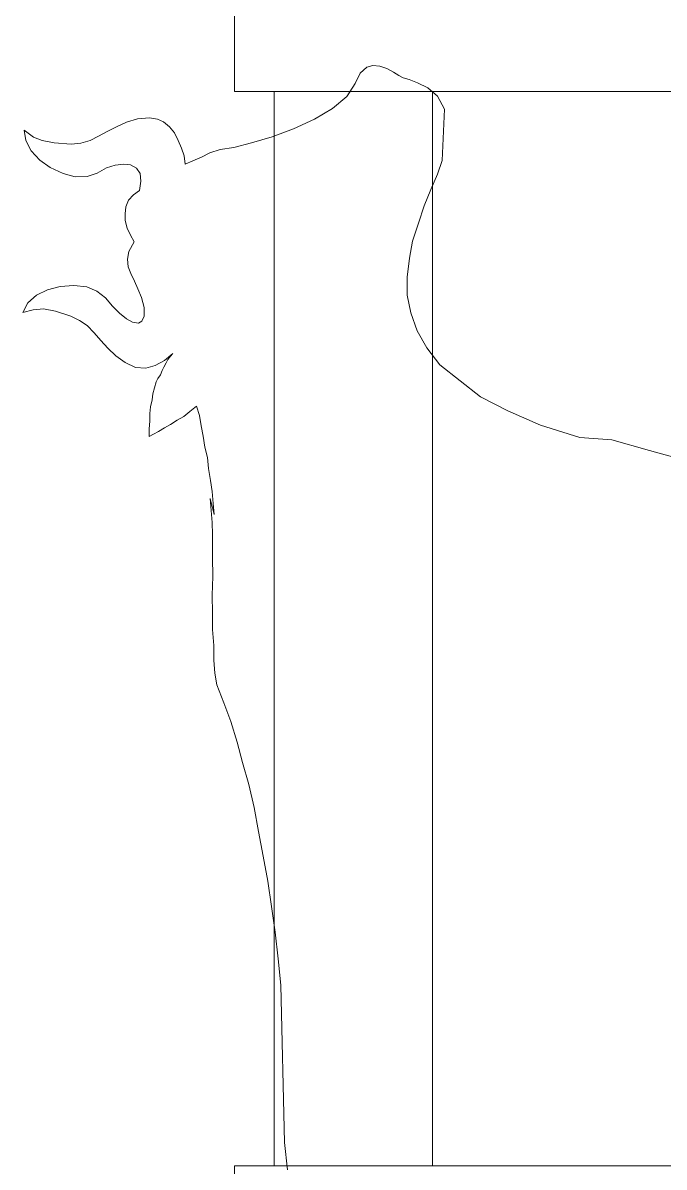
# Model space of a CAD drawing. Header units: millimetres. Extents: x 73 to 57768, y -40361 to 10065.
# Drawn here: x 2662.4 to 2743.3, y 8216.2 to 8360.5 of the extents above; entities that cross this region are included whole.
import ezdxf

# ---------------------------------------------------------------- set-up
doc = ezdxf.new("R2010")
doc.units = ezdxf.units.MM
doc.layers.add('pogled', color=7, linetype='Continuous', lineweight=5, true_color=0x8db1c3)

msp = doc.modelspace()

# ---------------------------------------------------------------- linework, layer by layer
at = {"layer": 'pogled'}
for p, q in [((2704.345, 8352.804), (2704.976, 8354.106)), ((2704.345, 8352.804), (2704.976, 8354.106)), ((2704.345, 8352.804), (2704.976, 8354.106)), ((2704.345, 8352.804), (2704.976, 8354.106)), ((2704.976, 8354.106), (2705.83, 8354.871)), ((2704.976, 8354.106), (2705.83, 8354.871)), ((2704.976, 8354.106), (2705.83, 8354.871)), ((2704.976, 8354.106), (2705.83, 8354.871)), ((2705.83, 8354.871), (2706.582, 8355.095)), ((2705.83, 8354.871), (2706.582, 8355.095)), ((2705.83, 8354.871), (2706.582, 8355.095)), ((2705.83, 8354.871), (2706.582, 8355.095)), ((2706.582, 8355.095), (2707.446, 8354.998)), ((2706.582, 8355.095), (2707.446, 8354.998)), ((2706.582, 8355.095), (2707.446, 8354.998)), ((2706.582, 8355.095), (2707.446, 8354.998)), ((2707.446, 8354.998), (2708.313, 8354.685)), ((2707.446, 8354.998), (2708.313, 8354.685)), ((2707.446, 8354.998), (2708.313, 8354.685)), ((2707.446, 8354.998), (2708.313, 8354.685)), ((2708.313, 8354.685), (2709.18, 8354.264)), ((2708.313, 8354.685), (2709.18, 8354.264)), ((2708.313, 8354.685), (2709.18, 8354.264)), ((2708.313, 8354.685), (2709.18, 8354.264)), ((2709.18, 8354.264), (2709.833, 8353.84)), ((2709.18, 8354.264), (2709.833, 8353.84)), ((2709.18, 8354.264), (2709.833, 8353.84)), ((2709.18, 8354.264), (2709.833, 8353.84)), ((2703.285, 8351.173), (2704.345, 8352.804)), ((2703.285, 8351.173), (2704.345, 8352.804)), ((2703.285, 8351.173), (2704.345, 8352.804)), ((2709.833, 8353.84), (2710.376, 8353.523)), ((2709.833, 8353.84), (2710.376, 8353.523)), ((2709.833, 8353.84), (2710.376, 8353.523)), ((2709.833, 8353.84), (2710.376, 8353.523)), ((2710.376, 8353.523), (2711.133, 8353.316)), ((2710.376, 8353.523), (2711.133, 8353.316)), ((2710.376, 8353.523), (2711.133, 8353.316)), ((2710.376, 8353.523), (2711.133, 8353.316)), ((2711.133, 8353.316), (2712.216, 8352.898)), ((2711.133, 8353.316), (2712.216, 8352.898)), ((2711.133, 8353.316), (2712.216, 8352.898)), ((2711.133, 8353.316), (2712.216, 8352.898)), ((2712.216, 8352.898), (2713.518, 8352.266)), ((2712.216, 8352.898), (2713.518, 8352.266)), ((2712.216, 8352.898), (2713.518, 8352.266)), ((2712.216, 8352.898), (2713.518, 8352.266)), ((2701.47, 8349.642), (2703.285, 8351.173)), ((2701.47, 8349.642), (2703.285, 8351.173)), ((2701.47, 8349.642), (2703.285, 8351.173)), ((2701.47, 8349.642), (2703.285, 8351.173)), ((2703.285, 8351.173), (2703.707, 8351.822)), ((2713.518, 8352.266), (2714.717, 8351.202)), ((2713.518, 8352.266), (2714.717, 8351.202)), ((2713.518, 8352.266), (2714.717, 8351.202)), ((2713.518, 8352.266), (2714.717, 8351.202)), ((2714.717, 8351.202), (2715.599, 8349.595)), ((2714.717, 8351.202), (2715.599, 8349.595)), ((2714.717, 8351.202), (2715.599, 8349.595)), ((2714.717, 8351.202), (2715.599, 8349.595)), ((2675.499, 8347.929), (2676.895, 8348.377)), ((2675.499, 8347.929), (2676.895, 8348.377)), ((2675.499, 8347.929), (2676.895, 8348.377)), ((2675.499, 8347.929), (2676.895, 8348.377)), ((2676.895, 8348.377), (2678.404, 8348.503)), ((2676.895, 8348.377), (2678.404, 8348.503)), ((2676.895, 8348.377), (2678.404, 8348.503)), ((2676.895, 8348.377), (2678.404, 8348.503)), ((2678.404, 8348.503), (2679.377, 8348.299)), ((2678.404, 8348.503), (2679.377, 8348.299)), ((2678.404, 8348.503), (2679.377, 8348.299)), ((2678.404, 8348.503), (2679.377, 8348.299)), ((2679.377, 8348.299), (2680.136, 8347.985)), ((2679.377, 8348.299), (2680.136, 8347.985)), ((2679.377, 8348.299), (2680.136, 8347.985)), ((2679.377, 8348.299), (2680.136, 8347.985)), ((2696.54, 8347.102), (2699.221, 8348.321)), ((2696.54, 8347.102), (2699.221, 8348.321)), ((2696.54, 8347.102), (2699.221, 8348.321)), ((2696.54, 8347.102), (2699.221, 8348.321)), ((2699.221, 8348.321), (2701.47, 8349.642)), ((2699.221, 8348.321), (2701.47, 8349.642)), ((2699.221, 8348.321), (2701.47, 8349.642)), ((2699.221, 8348.321), (2701.47, 8349.642)), ((2715.299, 8343.12), (2715.599, 8349.595)), ((2715.299, 8343.12), (2715.599, 8349.595)), ((2715.299, 8343.12), (2715.599, 8349.595)), ((2715.299, 8343.12), (2715.599, 8349.595)), ((2662.8, 8345.62), (2662.569, 8346.912)), ((2662.569, 8346.912), (2663.765, 8346.063)), ((2662.569, 8346.912), (2663.765, 8346.063)), ((2662.8, 8345.62), (2662.569, 8346.912)), ((2662.8, 8345.62), (2662.569, 8346.912)), ((2662.569, 8346.912), (2663.765, 8346.063)), ((2662.569, 8346.912), (2663.765, 8346.063)), ((2662.8, 8345.62), (2662.569, 8346.912)), ((2671.961, 8346.161), (2673.139, 8346.823)), ((2671.961, 8346.161), (2673.139, 8346.823)), ((2671.961, 8346.161), (2673.139, 8346.823)), ((2671.961, 8346.161), (2673.139, 8346.823)), ((2673.139, 8346.823), (2674.319, 8347.376)), ((2673.139, 8346.823), (2674.319, 8347.376)), ((2673.139, 8346.823), (2674.319, 8347.376)), ((2673.139, 8346.823), (2674.319, 8347.376)), ((2674.319, 8347.376), (2675.499, 8347.929)), ((2674.319, 8347.376), (2675.499, 8347.929)), ((2674.319, 8347.376), (2675.499, 8347.929)), ((2674.319, 8347.376), (2675.499, 8347.929)), ((2680.136, 8347.985), (2680.898, 8347.347)), ((2680.136, 8347.985), (2680.898, 8347.347)), ((2680.136, 8347.985), (2680.898, 8347.347)), ((2680.136, 8347.985), (2680.898, 8347.347)), ((2680.898, 8347.347), (2681.554, 8346.6)), ((2680.898, 8347.347), (2681.554, 8346.6)), ((2680.898, 8347.347), (2681.554, 8346.6)), ((2680.898, 8347.347), (2681.554, 8346.6)), ((2693.855, 8346.099), (2696.54, 8347.102)), ((2693.855, 8346.099), (2696.54, 8347.102)), ((2693.855, 8346.099), (2696.54, 8347.102)), ((2693.855, 8346.099), (2696.54, 8347.102)), ((2663.462, 8344.334), (2662.8, 8345.62)), ((2663.462, 8344.334), (2662.8, 8345.62)), ((2663.462, 8344.334), (2662.8, 8345.62)), ((2663.462, 8344.334), (2662.8, 8345.62)), ((2663.765, 8346.063), (2664.849, 8345.645)), ((2663.765, 8346.063), (2664.849, 8345.645)), ((2663.765, 8346.063), (2664.849, 8345.645)), ((2663.765, 8346.063), (2664.849, 8345.645)), ((2664.849, 8345.645), (2666.362, 8345.339)), ((2664.849, 8345.645), (2666.362, 8345.339)), ((2664.849, 8345.645), (2666.362, 8345.339)), ((2664.849, 8345.645), (2666.362, 8345.339)), ((2666.362, 8345.339), (2668.522, 8345.15)), ((2666.362, 8345.339), (2668.522, 8345.15)), ((2666.362, 8345.339), (2668.522, 8345.15)), ((2666.362, 8345.339), (2668.522, 8345.15)), ((2669.707, 8345.272), (2670.889, 8345.609)), ((2669.707, 8345.272), (2670.889, 8345.609)), ((2669.707, 8345.272), (2670.889, 8345.609)), ((2669.707, 8345.272), (2670.889, 8345.609)), ((2670.889, 8345.609), (2671.961, 8346.161)), ((2670.889, 8345.609), (2671.961, 8346.161)), ((2670.889, 8345.609), (2671.961, 8346.161)), ((2670.889, 8345.609), (2671.961, 8346.161)), ((2681.554, 8346.6), (2681.997, 8345.634)), ((2681.554, 8346.6), (2681.997, 8345.634)), ((2681.554, 8346.6), (2681.997, 8345.634)), ((2681.554, 8346.6), (2681.997, 8345.634)), ((2681.997, 8345.634), (2682.44, 8344.669)), ((2681.997, 8345.634), (2682.44, 8344.669)), ((2681.997, 8345.634), (2682.44, 8344.669)), ((2681.997, 8345.634), (2682.44, 8344.669)), ((2691.276, 8345.314), (2693.855, 8346.099)), ((2691.276, 8345.314), (2693.855, 8346.099)), ((2691.276, 8345.314), (2693.855, 8346.099)), ((2691.276, 8345.314), (2693.855, 8346.099)), ((2664.555, 8343.161), (2663.462, 8344.334)), ((2664.555, 8343.161), (2663.462, 8344.334)), ((2664.555, 8343.161), (2663.462, 8344.334)), ((2664.555, 8343.161), (2663.462, 8344.334)), ((2668.522, 8345.15), (2669.707, 8345.272)), ((2668.522, 8345.15), (2669.707, 8345.272)), ((2668.522, 8345.15), (2669.707, 8345.272)), ((2668.522, 8345.15), (2669.707, 8345.272)), ((2682.44, 8344.669), (2682.775, 8343.702)), ((2682.44, 8344.669), (2682.775, 8343.702)), ((2682.44, 8344.669), (2682.775, 8343.702)), ((2682.44, 8344.669), (2682.775, 8343.702)), ((2684.935, 8343.512), (2686.006, 8344.064)), ((2684.935, 8343.512), (2686.006, 8344.064)), ((2684.935, 8343.512), (2686.006, 8344.064)), ((2684.935, 8343.512), (2686.006, 8344.064)), ((2686.006, 8344.064), (2687.295, 8344.511)), ((2686.006, 8344.064), (2687.295, 8344.511)), ((2686.006, 8344.064), (2687.295, 8344.511)), ((2686.006, 8344.064), (2687.295, 8344.511)), ((2687.295, 8344.511), (2689.018, 8344.747)), ((2687.295, 8344.511), (2689.018, 8344.747)), ((2687.295, 8344.511), (2689.018, 8344.747)), ((2687.295, 8344.511), (2689.018, 8344.747)), ((2689.018, 8344.747), (2691.276, 8345.314)), ((2689.018, 8344.747), (2691.276, 8345.314)), ((2689.018, 8344.747), (2691.276, 8345.314)), ((2689.018, 8344.747), (2691.276, 8345.314)), ((2665.861, 8342.206), (2664.555, 8343.161)), ((2665.861, 8342.206), (2664.555, 8343.161)), ((2665.861, 8342.206), (2664.555, 8343.161)), ((2665.861, 8342.206), (2664.555, 8343.161)), ((2674.053, 8342.519), (2672.979, 8342.183)), ((2674.053, 8342.519), (2672.979, 8342.183)), ((2674.053, 8342.519), (2672.979, 8342.183)), ((2674.053, 8342.519), (2672.979, 8342.183)), ((2675.131, 8342.64), (2674.053, 8342.519)), ((2675.131, 8342.64), (2674.053, 8342.519)), ((2675.131, 8342.64), (2674.053, 8342.519)), ((2675.131, 8342.64), (2674.053, 8342.519)), ((2675.995, 8342.543), (2675.131, 8342.64)), ((2675.995, 8342.543), (2675.131, 8342.64)), ((2675.995, 8342.543), (2675.131, 8342.64)), ((2675.995, 8342.543), (2675.131, 8342.64)), ((2676.755, 8342.12), (2675.995, 8342.543)), ((2676.755, 8342.12), (2675.995, 8342.543)), ((2676.755, 8342.12), (2675.995, 8342.543)), ((2676.755, 8342.12), (2675.995, 8342.543)), ((2682.775, 8343.702), (2682.896, 8342.625)), ((2682.775, 8343.702), (2682.896, 8342.625)), ((2682.775, 8343.702), (2682.896, 8342.625)), ((2682.775, 8343.702), (2682.896, 8342.625)), ((2682.896, 8342.625), (2683.861, 8343.068)), ((2682.896, 8342.625), (2683.861, 8343.068)), ((2682.896, 8342.625), (2683.861, 8343.068)), ((2682.896, 8342.625), (2683.861, 8343.068)), ((2683.861, 8343.068), (2684.935, 8343.512)), ((2683.861, 8343.068), (2684.935, 8343.512)), ((2683.861, 8343.068), (2684.935, 8343.512)), ((2683.861, 8343.068), (2684.935, 8343.512)), ((2715.299, 8343.12), (2714.727, 8341.388)), ((2715.299, 8343.12), (2714.727, 8341.388)), ((2715.299, 8343.12), (2714.727, 8341.388)), ((2715.299, 8343.12), (2714.727, 8341.388)), ((2667.487, 8341.47), (2665.861, 8342.206)), ((2667.487, 8341.47), (2665.861, 8342.206)), ((2667.487, 8341.47), (2665.861, 8342.206)), ((2667.487, 8341.47), (2665.861, 8342.206)), ((2669.002, 8341.057), (2667.487, 8341.47)), ((2669.002, 8341.057), (2667.487, 8341.47)), ((2669.002, 8341.057), (2667.487, 8341.47)), ((2669.002, 8341.057), (2667.487, 8341.47)), ((2670.512, 8341.075), (2669.002, 8341.057)), ((2670.512, 8341.075), (2669.002, 8341.057)), ((2670.512, 8341.075), (2669.002, 8341.057)), ((2670.512, 8341.075), (2669.002, 8341.057)), ((2671.801, 8341.522), (2670.512, 8341.075)), ((2671.801, 8341.522), (2670.512, 8341.075)), ((2671.801, 8341.522), (2670.512, 8341.075)), ((2671.801, 8341.522), (2670.512, 8341.075)), ((2672.979, 8342.183), (2671.801, 8341.522)), ((2672.979, 8342.183), (2671.801, 8341.522)), ((2672.979, 8342.183), (2671.801, 8341.522)), ((2672.979, 8342.183), (2671.801, 8341.522)), ((2677.194, 8341.478), (2676.755, 8342.12)), ((2677.194, 8341.478), (2676.755, 8342.12)), ((2677.194, 8341.478), (2676.755, 8342.12)), ((2677.194, 8341.478), (2676.755, 8342.12)), ((2677.313, 8340.509), (2677.194, 8341.478)), ((2677.313, 8340.509), (2677.194, 8341.478)), ((2677.313, 8340.509), (2677.194, 8341.478)), ((2677.313, 8340.509), (2677.194, 8341.478)), ((2714.727, 8341.388), (2713.887, 8339.436)), ((2714.727, 8341.388), (2713.887, 8339.436)), ((2714.727, 8341.388), (2713.887, 8339.436)), ((2714.727, 8341.388), (2713.887, 8339.436)), ((2677.112, 8339.32), (2677.313, 8340.509)), ((2677.112, 8339.32), (2677.313, 8340.509)), ((2677.112, 8339.32), (2677.313, 8340.509)), ((2677.112, 8339.32), (2677.313, 8340.509)), ((2675.411, 8337.251), (2675.724, 8338.117)), ((2675.411, 8337.251), (2675.724, 8338.117)), ((2675.411, 8337.251), (2675.724, 8338.117)), ((2675.411, 8337.251), (2675.724, 8338.117)), ((2675.724, 8338.117), (2676.363, 8338.772)), ((2675.724, 8338.117), (2676.363, 8338.772)), ((2675.724, 8338.117), (2676.363, 8338.772)), ((2675.724, 8338.117), (2676.363, 8338.772)), ((2676.363, 8338.772), (2677.112, 8339.32)), ((2676.363, 8338.772), (2677.112, 8339.32)), ((2676.363, 8338.772), (2677.112, 8339.32)), ((2676.363, 8338.772), (2677.112, 8339.32)), ((2713.887, 8339.436), (2713.049, 8337.377)), ((2713.887, 8339.436), (2713.049, 8337.377)), ((2713.887, 8339.436), (2713.049, 8337.377)), ((2713.887, 8339.436), (2713.049, 8337.377)), ((2675.313, 8336.387), (2675.411, 8337.251)), ((2675.313, 8336.387), (2675.411, 8337.251)), ((2675.313, 8336.387), (2675.411, 8337.251)), ((2675.313, 8336.387), (2675.411, 8337.251)), ((2713.049, 8337.377), (2712.32, 8335.212)), ((2713.049, 8337.377), (2712.32, 8335.212)), ((2713.049, 8337.377), (2712.32, 8335.212)), ((2713.049, 8337.377), (2712.32, 8335.212)), ((2675.323, 8335.524), (2675.313, 8336.387)), ((2675.323, 8335.524), (2675.313, 8336.387)), ((2675.323, 8335.524), (2675.313, 8336.387)), ((2675.323, 8335.524), (2675.313, 8336.387)), ((2675.551, 8334.556), (2675.323, 8335.524)), ((2675.551, 8334.556), (2675.323, 8335.524)), ((2675.551, 8334.556), (2675.323, 8335.524)), ((2675.551, 8334.556), (2675.323, 8335.524)), ((2675.992, 8333.699), (2675.551, 8334.556)), ((2675.992, 8333.699), (2675.551, 8334.556)), ((2675.992, 8333.699), (2675.551, 8334.556)), ((2675.992, 8333.699), (2675.551, 8334.556)), ((2712.32, 8335.212), (2711.592, 8332.938)), ((2712.32, 8335.212), (2711.592, 8332.938)), ((2712.32, 8335.212), (2711.592, 8332.938)), ((2712.32, 8335.212), (2711.592, 8332.938)), ((2675.801, 8331.647), (2676.434, 8332.841)), ((2675.801, 8331.647), (2676.434, 8332.841)), ((2675.801, 8331.647), (2676.434, 8332.841)), ((2675.801, 8331.647), (2676.434, 8332.841)), ((2676.434, 8332.841), (2675.992, 8333.699)), ((2676.434, 8332.841), (2675.992, 8333.699)), ((2676.434, 8332.841), (2675.992, 8333.699)), ((2676.434, 8332.841), (2675.992, 8333.699)), ((2711.592, 8332.938), (2711.187, 8330.776)), ((2711.592, 8332.938), (2711.187, 8330.776)), ((2711.592, 8332.938), (2711.187, 8330.776)), ((2711.592, 8332.938), (2711.187, 8330.776)), ((2675.597, 8330.674), (2675.801, 8331.647)), ((2675.597, 8330.674), (2675.801, 8331.647)), ((2675.597, 8330.674), (2675.801, 8331.647)), ((2675.597, 8330.674), (2675.801, 8331.647)), ((2675.717, 8329.705), (2675.597, 8330.674)), ((2675.717, 8329.705), (2675.597, 8330.674)), ((2675.717, 8329.705), (2675.597, 8330.674)), ((2675.717, 8329.705), (2675.597, 8330.674)), ((2676.05, 8328.846), (2675.717, 8329.705)), ((2676.05, 8328.846), (2675.717, 8329.705)), ((2676.05, 8328.846), (2675.717, 8329.705)), ((2676.05, 8328.846), (2675.717, 8329.705)), ((2711.187, 8330.776), (2710.892, 8328.4)), ((2711.187, 8330.776), (2710.892, 8328.4)), ((2711.187, 8330.776), (2710.892, 8328.4)), ((2711.187, 8330.776), (2710.892, 8328.4)), ((2676.493, 8327.881), (2676.05, 8328.846)), ((2676.493, 8327.881), (2676.05, 8328.846)), ((2676.493, 8327.881), (2676.05, 8328.846)), ((2676.493, 8327.881), (2676.05, 8328.846)), ((2710.892, 8328.4), (2710.919, 8326.135)), ((2710.892, 8328.4), (2710.919, 8326.135)), ((2710.892, 8328.4), (2710.919, 8326.135)), ((2710.892, 8328.4), (2710.919, 8326.135)), ((2664.112, 8326.115), (2665.506, 8326.779)), ((2664.112, 8326.115), (2665.506, 8326.779)), ((2664.112, 8326.115), (2665.506, 8326.779)), ((2664.112, 8326.115), (2665.506, 8326.779)), ((2665.506, 8326.779), (2667.118, 8327.23)), ((2665.506, 8326.779), (2667.118, 8327.23)), ((2665.506, 8326.779), (2667.118, 8327.23)), ((2665.506, 8326.779), (2667.118, 8327.23)), ((2667.118, 8327.23), (2668.842, 8327.358)), ((2667.118, 8327.23), (2668.842, 8327.358)), ((2667.118, 8327.23), (2668.842, 8327.358)), ((2667.118, 8327.23), (2668.842, 8327.358)), ((2668.842, 8327.358), (2670.462, 8327.162)), ((2668.842, 8327.358), (2670.462, 8327.162)), ((2668.842, 8327.358), (2670.462, 8327.162)), ((2668.842, 8327.358), (2670.462, 8327.162)), ((2670.462, 8327.162), (2671.763, 8326.638)), ((2670.462, 8327.162), (2671.763, 8326.638)), ((2670.462, 8327.162), (2671.763, 8326.638)), ((2670.462, 8327.162), (2671.763, 8326.638)), ((2671.763, 8326.638), (2672.851, 8325.788)), ((2671.763, 8326.638), (2672.851, 8325.788)), ((2671.763, 8326.638), (2672.851, 8325.788)), ((2671.763, 8326.638), (2672.851, 8325.788)), ((2676.936, 8326.915), (2676.493, 8327.881)), ((2676.936, 8326.915), (2676.493, 8327.881)), ((2676.936, 8326.915), (2676.493, 8327.881)), ((2676.936, 8326.915), (2676.493, 8327.881)), ((2677.381, 8325.842), (2676.936, 8326.915)), ((2677.381, 8325.842), (2676.936, 8326.915)), ((2677.381, 8325.842), (2676.936, 8326.915)), ((2677.381, 8325.842), (2676.936, 8326.915)), ((2662.412, 8323.938), (2663.045, 8325.132)), ((2662.412, 8323.938), (2663.045, 8325.132)), ((2662.412, 8323.938), (2663.045, 8325.132)), ((2662.412, 8323.938), (2663.045, 8325.132)), ((2663.045, 8325.132), (2664.112, 8326.115)), ((2663.045, 8325.132), (2664.112, 8326.115)), ((2663.045, 8325.132), (2664.112, 8326.115)), ((2663.045, 8325.132), (2664.112, 8326.115)), ((2672.851, 8325.788), (2673.727, 8324.72)), ((2672.851, 8325.788), (2673.727, 8324.72)), ((2672.851, 8325.788), (2673.727, 8324.72)), ((2672.851, 8325.788), (2673.727, 8324.72)), ((2677.719, 8324.552), (2677.381, 8325.842)), ((2677.719, 8324.552), (2677.381, 8325.842)), ((2677.719, 8324.552), (2677.381, 8325.842)), ((2677.719, 8324.552), (2677.381, 8325.842)), ((2710.919, 8326.135), (2711.377, 8323.876)), ((2710.919, 8326.135), (2711.377, 8323.876)), ((2710.919, 8326.135), (2711.377, 8323.876)), ((2710.919, 8326.135), (2711.377, 8323.876)), ((2663.702, 8324.277), (2662.412, 8323.938)), ((2663.702, 8324.277), (2662.412, 8323.938)), ((2663.702, 8324.277), (2662.412, 8323.938)), ((2663.702, 8324.277), (2662.412, 8323.938)), ((2664.995, 8324.4), (2663.702, 8324.277)), ((2664.995, 8324.4), (2663.702, 8324.277)), ((2664.995, 8324.4), (2663.702, 8324.277)), ((2664.995, 8324.4), (2663.702, 8324.277)), ((2666.508, 8324.095), (2664.995, 8324.4)), ((2666.508, 8324.095), (2664.995, 8324.4)), ((2666.508, 8324.095), (2664.995, 8324.4)), ((2666.508, 8324.095), (2664.995, 8324.4)), ((2668.457, 8323.471), (2666.508, 8324.095)), ((2668.457, 8323.471), (2666.508, 8324.095)), ((2668.457, 8323.471), (2666.508, 8324.095)), ((2668.457, 8323.471), (2666.508, 8324.095)), ((2673.727, 8324.72), (2674.6, 8323.868)), ((2673.727, 8324.72), (2674.6, 8323.868)), ((2673.727, 8324.72), (2674.6, 8323.868)), ((2673.727, 8324.72), (2674.6, 8323.868)), ((2674.6, 8323.868), (2675.472, 8323.123)), ((2674.6, 8323.868), (2675.472, 8323.123)), ((2674.6, 8323.868), (2675.472, 8323.123)), ((2674.6, 8323.868), (2675.472, 8323.123)), ((2677.732, 8323.474), (2677.719, 8324.552)), ((2677.732, 8323.474), (2677.719, 8324.552)), ((2677.732, 8323.474), (2677.719, 8324.552)), ((2677.732, 8323.474), (2677.719, 8324.552)), ((2711.377, 8323.876), (2712.159, 8321.62)), ((2711.377, 8323.876), (2712.159, 8321.62)), ((2711.377, 8323.876), (2712.159, 8321.62)), ((2711.377, 8323.876), (2712.159, 8321.62)), ((2669.542, 8322.944), (2668.457, 8323.471)), ((2669.542, 8322.944), (2668.457, 8323.471)), ((2669.542, 8322.944), (2668.457, 8323.471)), ((2669.542, 8322.944), (2668.457, 8323.471)), ((2670.52, 8322.309), (2669.542, 8322.944)), ((2670.52, 8322.309), (2669.542, 8322.944)), ((2670.52, 8322.309), (2669.542, 8322.944)), ((2670.52, 8322.309), (2669.542, 8322.944)), ((2671.395, 8321.349), (2670.52, 8322.309)), ((2671.395, 8321.349), (2670.52, 8322.309)), ((2671.395, 8321.349), (2670.52, 8322.309)), ((2671.395, 8321.349), (2670.52, 8322.309)), ((2675.472, 8323.123), (2676.232, 8322.701)), ((2675.472, 8323.123), (2676.232, 8322.701)), ((2675.472, 8323.123), (2676.232, 8322.701)), ((2675.472, 8323.123), (2676.232, 8322.701)), ((2676.232, 8322.701), (2676.988, 8322.602)), ((2676.232, 8322.701), (2676.988, 8322.602)), ((2676.232, 8322.701), (2676.988, 8322.602)), ((2676.232, 8322.701), (2676.988, 8322.602)), ((2676.988, 8322.602), (2677.417, 8322.823)), ((2676.988, 8322.602), (2677.417, 8322.823)), ((2676.988, 8322.602), (2677.417, 8322.823)), ((2676.988, 8322.602), (2677.417, 8322.823)), ((2677.417, 8322.823), (2677.732, 8323.474)), ((2677.417, 8322.823), (2677.732, 8323.474)), ((2677.417, 8322.823), (2677.732, 8323.474)), ((2677.417, 8322.823), (2677.732, 8323.474)), ((2672.269, 8320.389), (2671.395, 8321.349)), ((2672.269, 8320.389), (2671.395, 8321.349)), ((2672.269, 8320.389), (2671.395, 8321.349)), ((2672.269, 8320.389), (2671.395, 8321.349)), ((2712.159, 8321.62), (2713.371, 8319.478)), ((2712.159, 8321.62), (2713.371, 8319.478)), ((2712.159, 8321.62), (2713.371, 8319.478)), ((2712.159, 8321.62), (2713.371, 8319.478)), ((2673.143, 8319.428), (2672.269, 8320.389)), ((2673.143, 8319.428), (2672.269, 8320.389)), ((2673.143, 8319.428), (2672.269, 8320.389)), ((2673.143, 8319.428), (2672.269, 8320.389)), ((2674.125, 8318.47), (2673.143, 8319.428)), ((2674.125, 8318.47), (2673.143, 8319.428)), ((2674.125, 8318.47), (2673.143, 8319.428)), ((2674.125, 8318.47), (2673.143, 8319.428)), ((2713.371, 8319.478), (2715.014, 8317.341)), ((2713.371, 8319.478), (2715.014, 8317.341)), ((2713.371, 8319.478), (2715.014, 8317.341)), ((2713.371, 8319.478), (2715.014, 8317.341)), ((2675.322, 8317.621), (2674.125, 8318.47)), ((2675.322, 8317.621), (2674.125, 8318.47)), ((2675.322, 8317.621), (2674.125, 8318.47)), ((2675.322, 8317.621), (2674.125, 8318.47)), ((2681.348, 8318.772), (2680.28, 8317.896)), ((2681.348, 8318.772), (2680.28, 8317.896)), ((2681.348, 8318.772), (2680.28, 8317.896)), ((2681.348, 8318.772), (2680.28, 8317.896)), ((2680.499, 8317.575), (2680.71, 8318.009)), ((2680.499, 8317.575), (2680.71, 8318.009)), ((2680.499, 8317.575), (2680.71, 8318.009)), ((2680.499, 8317.575), (2680.71, 8318.009)), ((2680.71, 8318.009), (2681.028, 8318.444)), ((2680.71, 8318.009), (2681.028, 8318.444)), ((2680.71, 8318.009), (2681.028, 8318.444)), ((2680.71, 8318.009), (2681.028, 8318.444)), ((2681.028, 8318.444), (2681.348, 8318.772)), ((2681.028, 8318.444), (2681.348, 8318.772)), ((2681.028, 8318.444), (2681.348, 8318.772)), ((2681.028, 8318.444), (2681.348, 8318.772)), ((2676.624, 8316.989), (2675.322, 8317.621)), ((2676.624, 8316.989), (2675.322, 8317.621)), ((2676.624, 8316.989), (2675.322, 8317.621)), ((2676.624, 8316.989), (2675.322, 8317.621)), ((2677.919, 8316.897), (2676.624, 8316.989)), ((2677.919, 8316.897), (2676.624, 8316.989)), ((2677.919, 8316.897), (2676.624, 8316.989)), ((2677.919, 8316.897), (2676.624, 8316.989)), ((2679.101, 8317.235), (2677.919, 8316.897)), ((2679.101, 8317.235), (2677.919, 8316.897)), ((2679.101, 8317.235), (2677.919, 8316.897)), ((2679.101, 8317.235), (2677.919, 8316.897)), ((2680.28, 8317.896), (2679.101, 8317.235)), ((2680.28, 8317.896), (2679.101, 8317.235)), ((2680.28, 8317.896), (2679.101, 8317.235)), ((2680.28, 8317.896), (2679.101, 8317.235)), ((2679.762, 8316.056), (2679.972, 8316.598)), ((2679.762, 8316.056), (2679.972, 8316.598)), ((2679.762, 8316.056), (2679.972, 8316.598)), ((2679.762, 8316.056), (2679.972, 8316.598)), ((2679.972, 8316.598), (2680.182, 8317.032)), ((2679.972, 8316.598), (2680.182, 8317.032)), ((2679.972, 8316.598), (2680.182, 8317.032)), ((2679.972, 8316.598), (2680.182, 8317.032)), ((2680.182, 8317.032), (2680.499, 8317.575)), ((2680.182, 8317.032), (2680.499, 8317.575)), ((2680.182, 8317.032), (2680.499, 8317.575)), ((2680.182, 8317.032), (2680.499, 8317.575)), ((2720.131, 8313.303), (2715.014, 8317.341)), ((2720.131, 8313.303), (2715.014, 8317.341)), ((2720.131, 8313.303), (2715.014, 8317.341)), ((2720.131, 8313.303), (2715.014, 8317.341)), ((2679.027, 8314.43), (2679.234, 8315.187)), ((2679.027, 8314.43), (2679.234, 8315.187)), ((2679.027, 8314.43), (2679.234, 8315.187)), ((2679.027, 8314.43), (2679.234, 8315.187)), ((2679.234, 8315.187), (2679.444, 8315.621)), ((2679.234, 8315.187), (2679.444, 8315.621)), ((2679.234, 8315.187), (2679.444, 8315.621)), ((2679.234, 8315.187), (2679.444, 8315.621)), ((2679.444, 8315.621), (2679.762, 8316.056)), ((2679.444, 8315.621), (2679.762, 8316.056)), ((2679.444, 8315.621), (2679.762, 8316.056)), ((2679.444, 8315.621), (2679.762, 8316.056)), ((2678.721, 8312.916), (2678.82, 8313.672)), ((2678.721, 8312.916), (2678.82, 8313.672)), ((2678.721, 8312.916), (2678.82, 8313.672)), ((2678.721, 8312.916), (2678.82, 8313.672)), ((2678.82, 8313.672), (2679.027, 8314.43)), ((2678.82, 8313.672), (2679.027, 8314.43)), ((2678.82, 8313.672), (2679.027, 8314.43)), ((2678.82, 8313.672), (2679.027, 8314.43)), ((2678.516, 8312.051), (2678.721, 8312.916)), ((2678.516, 8312.051), (2678.721, 8312.916)), ((2678.516, 8312.051), (2678.721, 8312.916)), ((2678.516, 8312.051), (2678.721, 8312.916)), ((2720.131, 8313.303), (2723.604, 8311.511)), ((2720.131, 8313.303), (2723.604, 8311.511)), ((2720.131, 8313.303), (2723.604, 8311.511)), ((2720.131, 8313.303), (2723.604, 8311.511)), ((2678.419, 8311.187), (2678.516, 8312.051)), ((2678.419, 8311.187), (2678.516, 8312.051)), ((2678.419, 8311.187), (2678.516, 8312.051)), ((2678.419, 8311.187), (2678.516, 8312.051)), ((2678.43, 8310.216), (2678.419, 8311.187)), ((2678.43, 8310.216), (2678.419, 8311.187)), ((2678.43, 8310.216), (2678.419, 8311.187)), ((2678.43, 8310.216), (2678.419, 8311.187)), ((2682.737, 8310.807), (2681.88, 8310.366)), ((2682.737, 8310.807), (2681.88, 8310.366)), ((2682.737, 8310.807), (2681.88, 8310.366)), ((2682.737, 8310.807), (2681.88, 8310.366)), ((2683.484, 8311.463), (2682.737, 8310.807)), ((2683.484, 8311.463), (2682.737, 8310.807)), ((2683.484, 8311.463), (2682.737, 8310.807)), ((2683.484, 8311.463), (2682.737, 8310.807)), ((2684.339, 8312.121), (2683.484, 8311.463)), ((2684.339, 8312.121), (2683.484, 8311.463)), ((2684.339, 8312.121), (2683.484, 8311.463)), ((2684.339, 8312.121), (2683.484, 8311.463)), ((2684.677, 8310.938), (2684.339, 8312.121)), ((2684.677, 8310.938), (2684.339, 8312.121)), ((2684.677, 8310.938), (2684.339, 8312.121)), ((2684.677, 8310.938), (2684.339, 8312.121)), ((2684.908, 8309.647), (2684.677, 8310.938)), ((2684.908, 8309.647), (2684.677, 8310.938)), ((2684.908, 8309.647), (2684.677, 8310.938)), ((2684.908, 8309.647), (2684.677, 8310.938)), ((2723.604, 8311.511), (2727.724, 8309.727)), ((2723.604, 8311.511), (2727.724, 8309.727)), ((2723.604, 8311.511), (2727.724, 8309.727)), ((2723.604, 8311.511), (2727.724, 8309.727)), ((2678.334, 8309.245), (2678.43, 8310.216)), ((2678.334, 8309.245), (2678.43, 8310.216)), ((2678.334, 8309.245), (2678.43, 8310.216)), ((2678.334, 8309.245), (2678.43, 8310.216)), ((2678.345, 8308.274), (2678.334, 8309.245)), ((2678.345, 8308.274), (2678.334, 8309.245)), ((2678.345, 8308.274), (2678.334, 8309.245)), ((2678.345, 8308.274), (2678.334, 8309.245)), ((2680.274, 8309.376), (2679.524, 8308.935)), ((2680.274, 8309.376), (2679.524, 8308.935)), ((2680.274, 8309.376), (2679.524, 8308.935)), ((2680.274, 8309.376), (2679.524, 8308.935)), ((2681.023, 8309.816), (2680.274, 8309.376)), ((2681.023, 8309.816), (2680.274, 8309.376)), ((2681.023, 8309.816), (2680.274, 8309.376)), ((2681.023, 8309.816), (2680.274, 8309.376)), ((2681.88, 8310.366), (2681.023, 8309.816)), ((2681.88, 8310.366), (2681.023, 8309.816)), ((2681.88, 8310.366), (2681.023, 8309.816)), ((2681.88, 8310.366), (2681.023, 8309.816)), ((2685.139, 8308.355), (2684.908, 8309.647)), ((2685.139, 8308.355), (2684.908, 8309.647)), ((2685.139, 8308.355), (2684.908, 8309.647)), ((2685.139, 8308.355), (2684.908, 8309.647)), ((2727.724, 8309.727), (2732.704, 8308.169)), ((2727.724, 8309.727), (2732.704, 8308.169)), ((2727.724, 8309.727), (2732.704, 8308.169)), ((2727.724, 8309.727), (2732.704, 8308.169)), ((2678.881, 8308.604), (2678.345, 8308.274)), ((2678.881, 8308.604), (2678.345, 8308.274)), ((2678.881, 8308.604), (2678.345, 8308.274)), ((2678.881, 8308.604), (2678.345, 8308.274)), ((2679.524, 8308.935), (2678.881, 8308.604)), ((2679.524, 8308.935), (2678.881, 8308.604)), ((2679.524, 8308.935), (2678.881, 8308.604)), ((2679.524, 8308.935), (2678.881, 8308.604)), ((2685.372, 8306.956), (2685.139, 8308.355)), ((2685.372, 8306.956), (2685.139, 8308.355)), ((2685.372, 8306.956), (2685.139, 8308.355)), ((2685.372, 8306.956), (2685.139, 8308.355)), ((2732.704, 8308.169), (2736.71, 8307.882)), ((2732.704, 8308.169), (2736.71, 8307.882)), ((2732.704, 8308.169), (2736.71, 8307.882)), ((2732.704, 8308.169), (2736.71, 8307.882)), ((2736.71, 8307.882), (2741.471, 8306.537)), ((2736.71, 8307.882), (2741.471, 8306.537)), ((2736.71, 8307.882), (2741.471, 8306.537)), ((2736.71, 8307.882), (2741.471, 8306.537)), ((2685.711, 8305.666), (2685.372, 8306.956)), ((2685.711, 8305.666), (2685.372, 8306.956)), ((2685.711, 8305.666), (2685.372, 8306.956)), ((2685.711, 8305.666), (2685.372, 8306.956)), ((2741.471, 8306.537), (2745.908, 8305.296)), ((2741.471, 8306.537), (2745.908, 8305.296)), ((2741.471, 8306.537), (2745.908, 8305.296)), ((2741.471, 8306.537), (2745.908, 8305.296)), ((2685.835, 8304.265), (2685.711, 8305.666)), ((2685.835, 8304.265), (2685.711, 8305.666)), ((2685.835, 8304.265), (2685.711, 8305.666)), ((2685.835, 8304.265), (2685.711, 8305.666)), ((2686.069, 8302.758), (2685.835, 8304.265)), ((2686.069, 8302.758), (2685.835, 8304.265)), ((2686.069, 8302.758), (2685.835, 8304.265)), ((2686.069, 8302.758), (2685.835, 8304.265)), ((2686.301, 8301.359), (2686.069, 8302.758)), ((2686.301, 8301.359), (2686.069, 8302.758)), ((2686.301, 8301.359), (2686.069, 8302.758)), ((2686.301, 8301.359), (2686.069, 8302.758)), ((2686.427, 8299.851), (2686.301, 8301.359)), ((2686.427, 8299.851), (2686.301, 8301.359)), ((2686.427, 8299.851), (2686.301, 8301.359)), ((2686.427, 8299.851), (2686.301, 8301.359)), ((2686.174, 8298.952), (2686.048, 8300.46)), ((2686.048, 8300.46), (2686.552, 8298.45)), ((2686.048, 8300.46), (2686.552, 8298.45)), ((2686.174, 8298.952), (2686.048, 8300.46)), ((2686.174, 8298.952), (2686.048, 8300.46)), ((2686.048, 8300.46), (2686.552, 8298.45)), ((2686.048, 8300.46), (2686.552, 8298.45)), ((2686.174, 8298.952), (2686.048, 8300.46)), ((2686.552, 8298.45), (2686.427, 8299.851)), ((2686.552, 8298.45), (2686.427, 8299.851)), ((2686.552, 8298.45), (2686.427, 8299.851)), ((2686.552, 8298.45), (2686.427, 8299.851)), ((2686.3, 8297.443), (2686.174, 8298.952)), ((2686.3, 8297.443), (2686.174, 8298.952)), ((2686.3, 8297.443), (2686.174, 8298.952)), ((2686.3, 8297.443), (2686.174, 8298.952)), ((2686.318, 8295.934), (2686.3, 8297.443)), ((2686.318, 8295.934), (2686.3, 8297.443)), ((2686.318, 8295.934), (2686.3, 8297.443)), ((2686.318, 8295.934), (2686.3, 8297.443)), ((2686.335, 8294.532), (2686.318, 8295.934)), ((2686.335, 8294.532), (2686.318, 8295.934)), ((2686.335, 8294.532), (2686.318, 8295.934)), ((2686.335, 8294.532), (2686.318, 8295.934)), ((2686.353, 8293.022), (2686.335, 8294.532)), ((2686.353, 8293.022), (2686.335, 8294.532)), ((2686.353, 8293.022), (2686.335, 8294.532)), ((2686.353, 8293.022), (2686.335, 8294.532)), ((2686.381, 8290.65), (2686.353, 8293.022)), ((2686.381, 8290.65), (2686.353, 8293.022)), ((2686.381, 8290.65), (2686.353, 8293.022)), ((2686.381, 8290.65), (2686.353, 8293.022)), ((2686.302, 8288.276), (2686.381, 8290.65)), ((2686.302, 8288.276), (2686.381, 8290.65)), ((2686.302, 8288.276), (2686.381, 8290.65)), ((2686.302, 8288.276), (2686.381, 8290.65)), ((2686.329, 8286.012), (2686.302, 8288.276)), ((2686.329, 8286.012), (2686.302, 8288.276)), ((2686.329, 8286.012), (2686.302, 8288.276)), ((2686.329, 8286.012), (2686.302, 8288.276)), ((2686.354, 8283.963), (2686.329, 8286.012)), ((2686.354, 8283.963), (2686.329, 8286.012)), ((2686.354, 8283.963), (2686.329, 8286.012)), ((2686.354, 8283.963), (2686.329, 8286.012)), ((2686.486, 8281.915), (2686.354, 8283.963)), ((2686.486, 8281.915), (2686.354, 8283.963)), ((2686.486, 8281.915), (2686.354, 8283.963)), ((2686.486, 8281.915), (2686.354, 8283.963)), ((2686.508, 8280.082), (2686.486, 8281.915)), ((2686.508, 8280.082), (2686.486, 8281.915)), ((2686.508, 8280.082), (2686.486, 8281.915)), ((2686.508, 8280.082), (2686.486, 8281.915)), ((2686.635, 8278.466), (2686.508, 8280.082)), ((2686.635, 8278.466), (2686.508, 8280.082)), ((2686.635, 8278.466), (2686.508, 8280.082)), ((2686.635, 8278.466), (2686.508, 8280.082)), ((2686.869, 8276.959), (2686.635, 8278.466)), ((2686.869, 8276.959), (2686.635, 8278.466)), ((2686.869, 8276.959), (2686.635, 8278.466)), ((2686.869, 8276.959), (2686.635, 8278.466)), ((2687.758, 8274.704), (2686.869, 8276.959)), ((2687.758, 8274.704), (2686.869, 8276.959)), ((2687.758, 8274.704), (2686.869, 8276.959)), ((2687.758, 8274.704), (2686.869, 8276.959)), ((2688.649, 8272.342), (2687.758, 8274.704)), ((2688.649, 8272.342), (2687.758, 8274.704)), ((2688.649, 8272.342), (2687.758, 8274.704)), ((2688.649, 8272.342), (2687.758, 8274.704)), ((2689.435, 8269.763), (2688.649, 8272.342)), ((2689.435, 8269.763), (2688.649, 8272.342)), ((2689.435, 8269.763), (2688.649, 8272.342)), ((2689.435, 8269.763), (2688.649, 8272.342)), ((2690.113, 8267.183), (2689.435, 8269.763)), ((2690.113, 8267.183), (2689.435, 8269.763)), ((2690.113, 8267.183), (2689.435, 8269.763)), ((2690.113, 8267.183), (2689.435, 8269.763)), ((2690.902, 8264.388), (2690.113, 8267.183)), ((2690.902, 8264.388), (2690.113, 8267.183)), ((2690.902, 8264.388), (2690.113, 8267.183)), ((2690.902, 8264.388), (2690.113, 8267.183)), ((2691.583, 8261.484), (2690.902, 8264.388)), ((2691.583, 8261.484), (2690.902, 8264.388)), ((2691.583, 8261.484), (2690.902, 8264.388)), ((2691.583, 8261.484), (2690.902, 8264.388)), ((2692.159, 8258.471), (2691.583, 8261.484)), ((2692.159, 8258.471), (2691.583, 8261.484)), ((2692.159, 8258.471), (2691.583, 8261.484)), ((2692.159, 8258.471), (2691.583, 8261.484)), ((2692.735, 8255.351), (2692.159, 8258.471)), ((2692.735, 8255.351), (2692.159, 8258.471)), ((2692.735, 8255.351), (2692.159, 8258.471)), ((2692.735, 8255.351), (2692.159, 8258.471)), ((2693.312, 8252.23), (2692.735, 8255.351)), ((2693.312, 8252.23), (2692.735, 8255.351)), ((2693.312, 8252.23), (2692.735, 8255.351)), ((2693.312, 8252.23), (2692.735, 8255.351)), ((2693.782, 8249), (2693.312, 8252.23)), ((2693.782, 8249), (2693.312, 8252.23)), ((2693.782, 8249), (2693.312, 8252.23)), ((2693.782, 8249), (2693.312, 8252.23)), ((2694.252, 8245.77), (2693.782, 8249)), ((2694.252, 8245.77), (2693.782, 8249)), ((2694.252, 8245.77), (2693.782, 8249)), ((2694.252, 8245.77), (2693.782, 8249)), ((2694.615, 8242.431), (2694.252, 8245.77)), ((2694.615, 8242.431), (2694.252, 8245.77)), ((2694.615, 8242.431), (2694.252, 8245.77)), ((2694.615, 8242.431), (2694.252, 8245.77)), ((2694.979, 8239.092), (2694.615, 8242.431)), ((2694.979, 8239.092), (2694.615, 8242.431)), ((2694.979, 8239.092), (2694.615, 8242.431)), ((2694.979, 8239.092), (2694.615, 8242.431)), ((2695.432, 8219.253), (2694.979, 8239.092)), ((2695.432, 8219.253), (2694.979, 8239.092)), ((2695.432, 8219.253), (2694.979, 8239.092)), ((2695.432, 8219.253), (2694.979, 8239.092)), ((2695.796, 8215.806), (2695.432, 8219.253)), ((2695.796, 8215.806), (2695.432, 8219.253)), ((2695.796, 8215.806), (2695.432, 8219.253)), ((2695.796, 8215.806), (2695.432, 8219.253))]:
    msp.add_line(p, q, dxfattribs=at)
for points in [[(2689.103, 8365.822), (2689.103, 8351.822)], [(2824.103, 8351.822), (2689.103, 8351.822)], [(2694.103, 8351.822), (2694.103, 8216.308)], [(2714.103, 8351.822), (2714.103, 8216.308)], [(2824.103, 8216.308), (2689.103, 8216.308)], [(2689.103, 8216.308), (2689.103, 8202.308)]]:
    msp.add_lwpolyline(points, dxfattribs=at)

doc.saveas('drawing.dxf')
